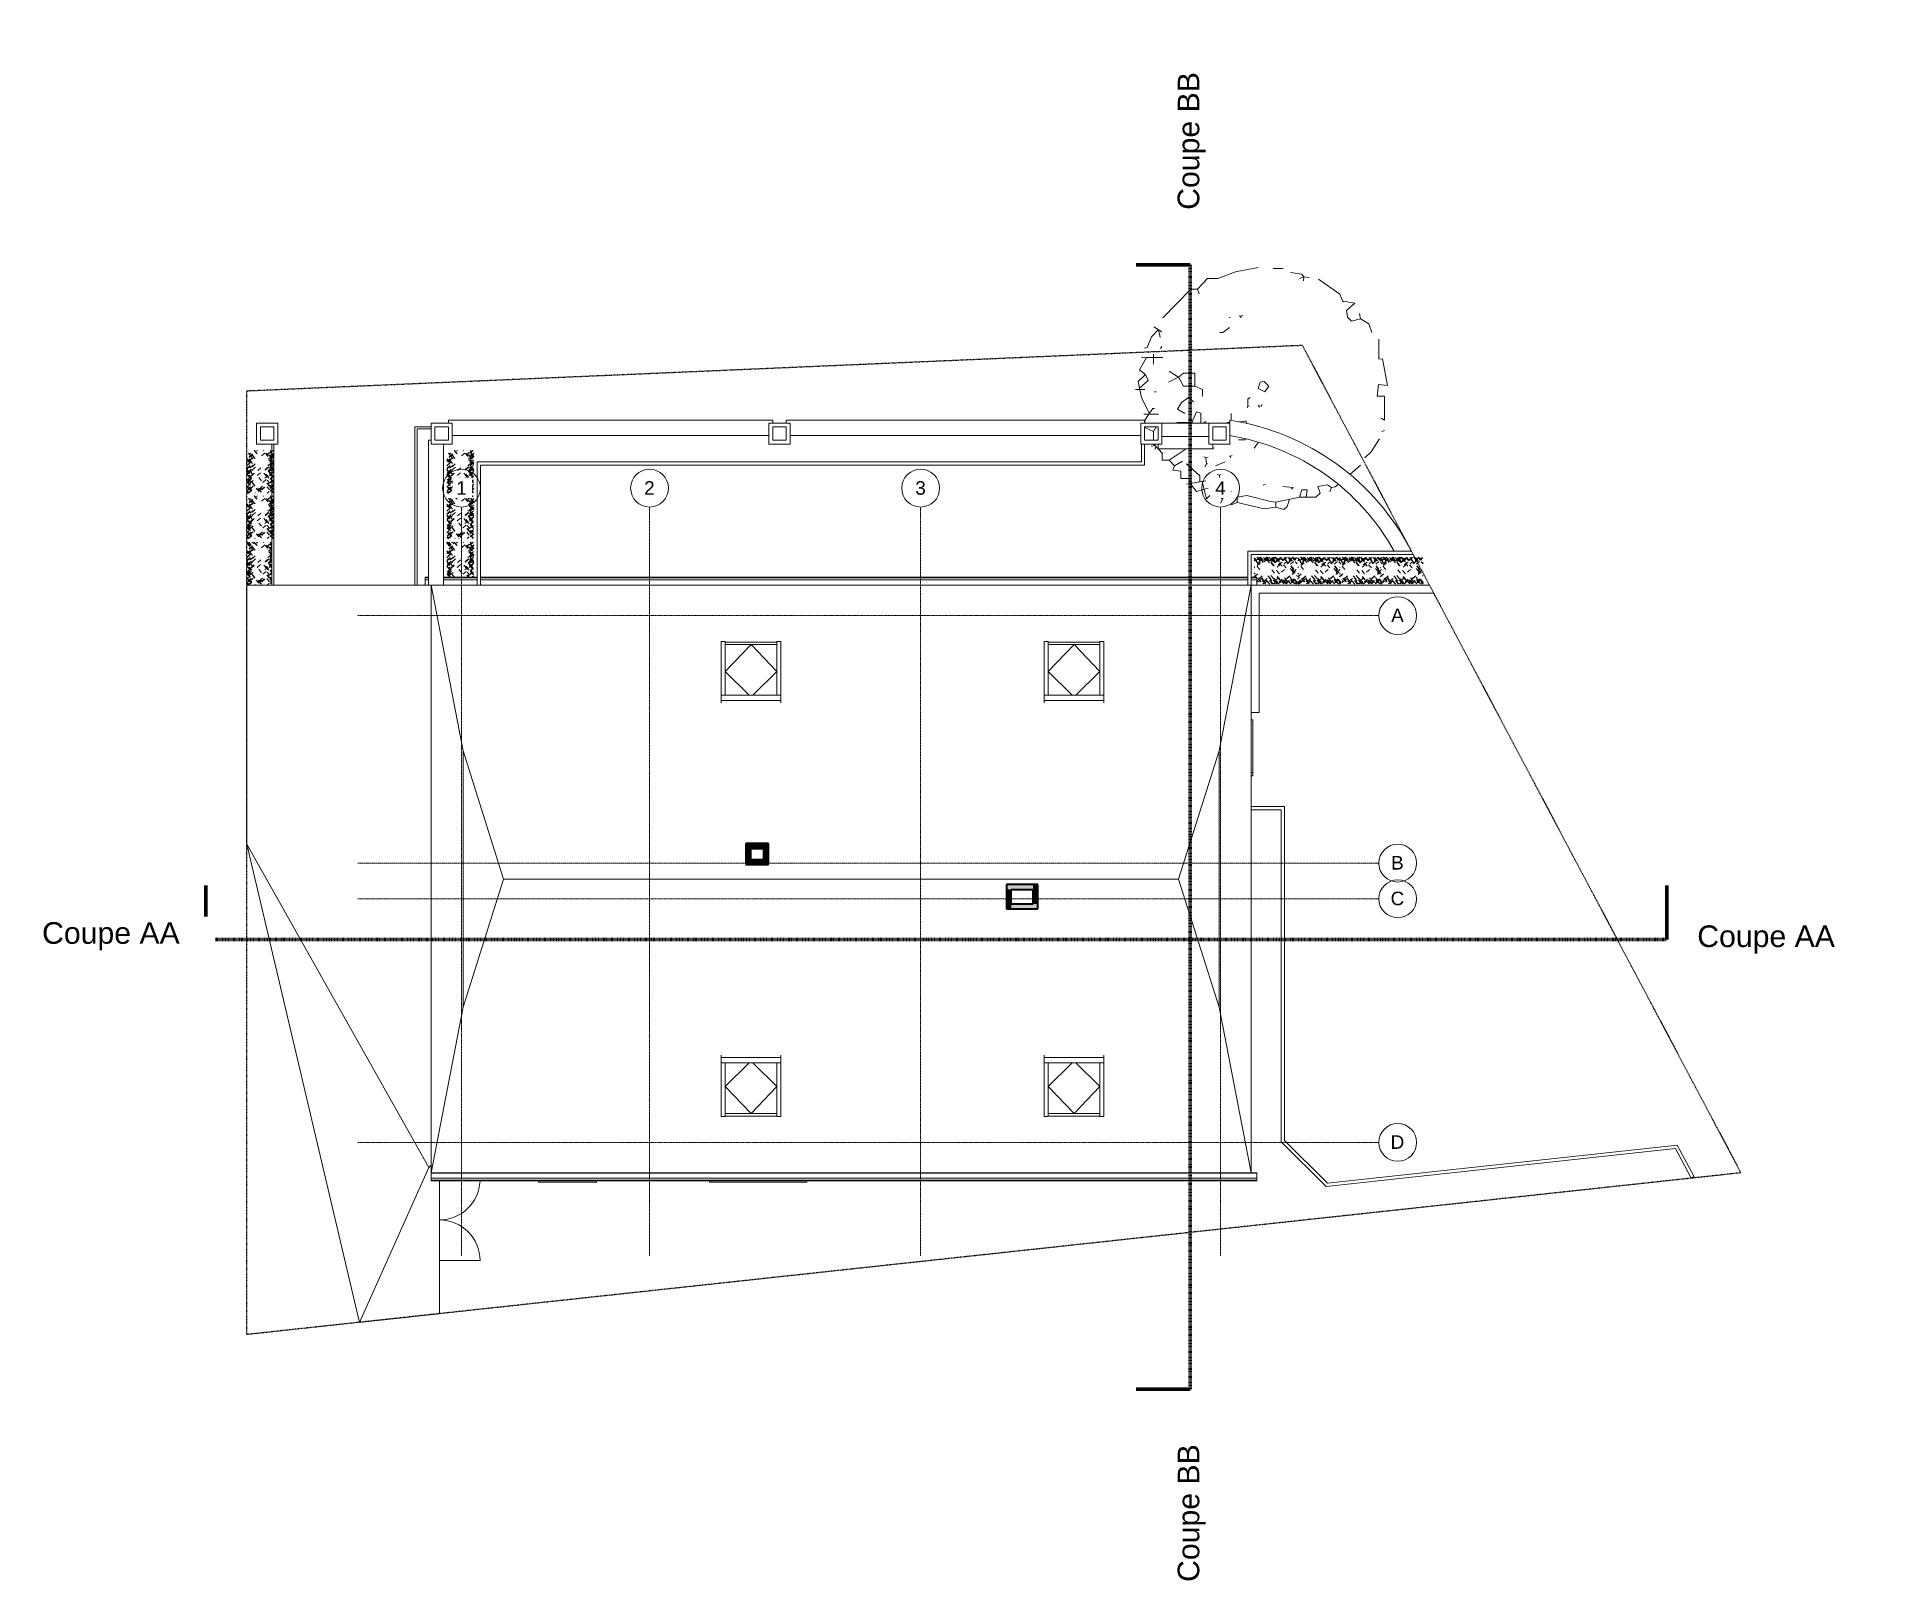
# Model space of a CAD drawing. Header units: millimetres. Extents: x -1649 to 32278, y -1533 to 27153.
import ezdxf

# ---------------------------------------------------------------- set-up
doc = ezdxf.new("R2010")
doc.units = ezdxf.units.MM
for name, pattern in [('Dash dot', [21, 10, -5, 1, -5]), ('Double dash', [55, 20, -5, 10, -5, 10, -5]), ('Grid Line', [22.225, 12.7, -3.175, 3.175, -3.175])]:
    doc.linetypes.add(name, pattern=pattern)
for name, color, linetype, lineweight in [('A-DETL-MBND', 5, 'Continuous', 9), ('A-DETL-THIN', 151, 'Continuous', 9), ('A-GLAZ', 151, 'Continuous', 18), ('A-ROOF', 132, 'Continuous', 9), ('A-ROOF-OTLN', 132, 'Continuous', 9), ('A-WALL', 113, 'Continuous', 18), ('A-WALL-PATT', 111, 'Continuous', 9), ('C-PROP-LINE', 91, 'Double dash', 25), ('G-ANNO-SYMB', 111, 'Continuous', 9), ('S-GRID', 1, 'Continuous', 9), ('S-GRID-IDEN', 1, 'Continuous', 9)]:
    doc.layers.add(name, color=color, linetype=linetype, lineweight=lineweight)
doc.styles.add('Arial', font='arial.ttf', dxfattribs={"height": 400})
doc.styles.add('Arial_1', font='arial.ttf', dxfattribs={"height": 250})

# ---------------------------------------------------------------- blocks, each defined once
blk = doc.blocks.new('TREE 7M - Baum_16_dwg-394052-Corniche')
at = {"layer": 'A-DETL-MBND'}
for p, q in [((150, 2221), (337, 2221)), ((1746, 1392), (1766, 1288)), ((-2056, 1143), (-1911, 1050)), ((-637, 1319), (-668, 1309)), ((-451, 1340), (-451, 1309)), ((-1911, 780), (-1932, 739)), ((-1891, 573), (-2191, 573)), ((-2067, 635), (-2067, 449)), ((-2398, -17), (-2222, -17)), ((-2046, -59), (-2015, -59)), ((-109, -328), (-109, -349)), ((-2243, -473), (-1974, -473)), ((-1093, -608), (-1140, -637)), ((-627, -463), (-627, -591)), ((-2014, -707), (-2067, -794)), ((-120, -993), (-202, -1105)), ((2212, -774), (2160, -794)), ((-2062, -1027), (-1979, -1116)), ((-1977, -1117), (-1891, -1209)), ((-938, -1095), (-969, -1110)), ((-741, -1354), (-917, -1426)), ((-637, -1250), (-637, -1281)), ((-1083, -1395), (-1114, -1447)), ((-844, -1602), (-844, -1696)), ((1766, -1416), (1569, -1587)), ((-1093, -1706), (-1456, -1768)), ((-824, -1892), (-875, -1934)), ((-616, -1903), (-720, -1924)), ((5, -1768), (-36, -1789)), ((202, -2100), (202, -2193))]:
    blk.add_line(p, q, dxfattribs=at)
at = {"layer": 'A-DETL-MBND', "flags": 128}
for points in [[(-129, 2241), (-544, 2158), (-875, 2034), (-1062, 2034), (-1248, 1837), (-1217, 1754)], [(471, 2148), (679, 2117), (720, 2065), (710, 1993)], [(824, 2055), (720, 2065), (637, 2034)], [(-1248, 1837), (-1373, 1837), (-1891, 1309)], [(989, 2024), (1383, 1744), (1445, 1599)], [(1445, 1620), (1445, 1599), (1445, 1620), (1663, 1578), (1507, 1444), (1528, 1319), (1601, 1247), (1766, 1288), (1922, 1195), (1974, 1040)], [(-2233, 749), (-2181, 760), (-2098, 957), (-1974, 1091), (-1942, 946)], [(-658, 1133), (-782, 1040), (-834, 1040)], [(-409, 1350), (-451, 1340), (-482, 1340)], [(2108, 915), (2108, 542), (2171, 553), (2264, 55), (2098, 76), (2077, -142), (2212, -142), (2212, -587), (2150, -546)], [(-2295, 584), (-2191, 573), (-2326, 345), (-2212, 262)], [(-2322, 7), (-2160, 149), (-2212, 262), (-2347, 128), (-2284, -173), (-2129, -473)], [(-1777, 325), (-1601, 211), (-1787, 117)], [(-1300, 45), (-1300, 283), (-1507, 283), (-1601, 211), (-1507, 45), (-1300, 45), (-1155, -17), (-1155, -142)], [(-1487, -463), (-1621, -380), (-1549, -256), (-1414, -162), (-1321, -245)], [(-326, -359), (-316, -318), (-285, -328)], [(-274, -162), (-316, -193), (-316, -318)], [(-129, -307), (-109, -328), (-67, -318)], [(-57, -297), (-67, -318), (-57, -328)], [(-2150, -473), (-2222, -587), (-2222, -637)], [(-2046, -369), (-2077, -369), (-2140, -453)], [(-1307, -637), (-1352, -628), (-1632, -628)], [(-1362, -637), (-1269, -432), (-1186, -452), (-1186, -637)], [(-698, -637), (-699, -628), (-649, -621)], [(-475, -618), (-430, -618), (-435, -625)], [(-340, -647), (-357, -597), (-430, -618)], [(-2222, -707), (-2222, -722), (-2067, -794), (-2067, -957)], [(-361, -929), (-368, -950), (-492, -950)], [(2119, -929), (1963, -1167), (1849, -1281)], [(-2036, -1126), (-2025, -1053), (-2108, -1064)], [(-1777, -1323), (-1901, -1323), (-1901, -1198)], [(-1476, -1126), (-1777, -1323), (-1673, -1426), (-1528, -1343)], [(-1134, -1260), (-1093, -1281), (-1052, -1271)], [(-1093, -1281), (-1083, -1395), (-1062, -1395)], [(-658, -1250), (-637, -1250), (-606, -1240)], [(-1673, -1426), (-1704, -1509), (-1559, -1530), (-1559, -1665), (-1393, -1665), (-1383, -1758), (-1269, -1903), (-1052, -1841)], [(-1373, -1416), (-1456, -1395), (-1207, -1613), (-1207, -1725)], [(-720, -1706), (-782, -1727), (-844, -1696), (-927, -1747), (-958, -1727)], [(-824, -1592), (-844, -1602), (-886, -1592)], [(-1165, -1718), (-1083, -2037), (-1020, -1975)], [(-788, -2054), (-875, -1934), (-927, -1944)], [(-834, -1882), (-824, -1892), (-720, -1924), (-824, -2120)], [(-513, -2110), (-513, -2006), (-337, -1975), (98, -2089), (202, -2100), (637, -2006)], [(326, -1810), (523, -1830), (492, -1861)], [(762, -2006), (782, -1872), (679, -1872), (637, -2006), (938, -2006), (1021, -1934), (979, -1810), (1155, -1778), (1228, -1830), (1197, -1913)], [(1355, -1772), (1300, -1820), (1228, -1830)], [(451, -2046), (409, -2183), (347, -2234), (202, -2193), (-15, -2224), (-513, -2110), (-627, -2151)]]:
    blk.add_lwpolyline(points, dxfattribs=at)
blk.add_lwpolyline([(67, 45), (-5, -59), (-129, 3), (-88, 117), (-15, 128)], close=True, dxfattribs=at)
blk = doc.blocks.new('TREE 7M - TREE 7M-394112-Corniche')
blk.add_blockref('TREE 7M - Baum_16_dwg-394052-Corniche', (-60, -100))
blk = doc.blocks.new('HEDGE - B_Hecke_Plan_C_dwg-399853-Corniche')
at = {"layer": 'A-DETL-MBND'}
for p, q in [((1, 488), (42, 440)), ((1, 474), (51, 416)), ((38, 463), (1, 432)), ((38, 417), (89, 358)), ((98, 487), (41, 440)), ((50, 499), (99, 442)), ((110, 398), (53, 351)), ((116, 395), (59, 348)), ((60, 499), (112, 440)), ((120, 494), (63, 447)), ((135, 448), (78, 401)), ((155, 473), (98, 426)), ((102, 499), (153, 440)), ((113, 499), (162, 442)), ((114, 459), (166, 399)), ((226, 483), (169, 435)), ((174, 492), (226, 433)), ((234, 456), (177, 409)), ((255, 498), (198, 451)), ((262, 495), (205, 448)), ((213, 499), (263, 441)), ((223, 499), (273, 441)), ((234, 451), (285, 391)), ((235, 490), (287, 430)), ((278, 492), (330, 433)), ((345, 474), (288, 427)), ((357, 495), (300, 448)), ((306, 401), (357, 341)), ((312, 474), (363, 415)), ((373, 498), (316, 451)), ((374, 466), (317, 419)), ((317, 401), (369, 341)), ((328, 492), (380, 433)), ((387, 498), (330, 451)), ((335, 453), (387, 394)), ((345, 453), (396, 394)), ((449, 460), (392, 413)), ((396, 497), (448, 437)), ((396, 480), (448, 420)), ((457, 460), (400, 413)), ((462, 460), (405, 413)), ((471, 484), (414, 437)), ((419, 478), (470, 419)), ((481, 363), (424, 316)), ((484, 469), (427, 422)), ((499, 402), (442, 355)), ((516, 408), (459, 360)), ((463, 394), (514, 334)), ((475, 494), (527, 434)), ((491, 491), (542, 431)), ((584, 490), (527, 442)), ((542, 358), (593, 298)), ((548, 495), (599, 435)), ((606, 495), (549, 448)), ((609, 424), (552, 377)), ((575, 451), (627, 391)), ((666, 420), (609, 373)), ((667, 430), (610, 383)), ((624, 495), (675, 435)), ((703, 480), (646, 433)), ((649, 484), (700, 424)), ((655, 492), (706, 433)), ((730, 417), (673, 370)), ((703, 499), (755, 440)), ((712, 499), (763, 440)), ((784, 494), (727, 447)), ((789, 488), (732, 441)), ((760, 413), (793, 375)), ((793, 390), (788, 385)), ((793, 400), (792, 399)), ((2, 322), (1, 321)), ((12, 310), (1, 302)), ((1, 200), (17, 181)), ((55, 179), (1, 134)), ((62, 190), (5, 142)), ((51, 333), (102, 273)), ((53, 80), (51, 78)), ((67, 68), (51, 54)), ((82, 55), (51, 29)), ((66, 49), (51, 37)), ((66, 105), (117, 45)), ((78, 105), (130, 45)), ((142, 140), (85, 93)), ((149, 152), (92, 105)), ((156, 116), (99, 69)), ((141, 108), (192, 48)), ((155, 80), (206, 20)), ((155, 63), (206, 4)), ((214, 51), (157, 4)), ((231, 56), (174, 9)), ((241, 106), (184, 59)), ((216, 77), (267, 18)), ((238, 56), (287, -1)), ((253, 156), (305, 97)), ((274, 120), (325, 61)), ((281, 65), (332, 5)), ((296, 62), (348, 2)), ((309, 159), (360, 99)), ((324, 261), (375, 201)), ((350, 80), (402, 20)), ((414, 51), (357, 4)), ((366, 104), (417, 44)), ((370, 65), (421, 5)), ((428, 54), (371, 6)), ((434, 101), (377, 54)), ((395, 65), (446, 5)), ((414, 252), (466, 192)), ((420, 136), (471, 76)), ((428, 138), (480, 79)), ((496, 51), (439, 4)), ((502, 51), (445, 4)), ((519, 90), (462, 43)), ((494, 70), (545, 11)), ((503, 68), (555, 8)), ((562, 270), (505, 223)), ((530, 74), (581, 15)), ((592, 65), (535, 18)), ((539, 80), (591, 20)), ((599, 77), (542, 30)), ((559, 65), (610, 5)), ((560, 119), (612, 59)), ((573, 95), (624, 36)), ((643, 54), (587, 6)), ((646, 66), (589, 19)), ((652, 148), (595, 101)), ((664, 151), (607, 104)), ((628, 63), (680, 4)), ((666, 291), (717, 231)), ((666, 120), (717, 61)), ((673, 81), (724, 22)), ((730, 59), (673, 12)), ((680, 324), (731, 265)), ((681, 335), (732, 276)), ((741, 95), (684, 48)), ((743, 83), (687, 36)), ((698, 66), (749, 6)), ((702, 267), (753, 208)), ((760, 223), (703, 176)), ((706, 267), (757, 208)), ((763, 252), (706, 205)), ((777, 270), (720, 223)), ((741, 79), (792, 19)), ((742, 93), (793, 33)), ((793, 45), (756, 15)), ((793, 20), (769, -1)), ((793, 35), (777, 22)), ((784, 158), (793, 147)), ((792, 227), (793, 226))]:
    blk.add_line(p, q, dxfattribs=at)
blk = doc.blocks.new('HEDGE - HEDGE-399856-Corniche')
blk.add_blockref('HEDGE - B_Hecke_Plan_C_dwg-399853-Corniche', (0, 0))
blk = doc.blocks.new('WIN_DOUBLE OPEN__SYM - 1130 x 1685-676181-Corniche')
at = {"layer": 'A-DETL-MBND'}
for p, q in [((-510, -357), (-510, -327)), ((-453, -357), (-510, -357))]:
    blk.add_line(p, q, dxfattribs=at)
blk = doc.blocks.new('WIN_SINGLE OPEN_ - 1150 x 1800-676269-Corniche')
at = {"layer": 'A-DETL-MBND'}
for p, q in [((-535, 362), (-535, 382)), ((-535, 382), (535, 382)), ((535, 382), (535, 362))]:
    blk.add_line(p, q, dxfattribs=at)
blk = doc.blocks.new('DOOR_DOUBLE_SYM - 1585 x 2135-571804-Corniche')
at = {"layer": 'A-DETL-MBND'}
blk.add_line((752.5, 95), (752.5, 847.5), dxfattribs=at)
for centre, start, end in [((-752.5, 95), 0, 87.62991), ((752.5, 95), 90, 180)]:
    blk.add_arc(centre, 752.5, start, end, dxfattribs=at)
blk = doc.blocks.new('WIN_SINGLE OPEN_ - 1060 x 1690-685744-Corniche')
at = {"layer": 'A-DETL-MBND'}
for p, q in [((-490, -357), (-490, -327)), ((490, -327), (490, -357)), ((490, -357), (-490, -357))]:
    blk.add_line(p, q, dxfattribs=at)
blk = doc.blocks.new('WIN_DOUBLE OPEN__SYM - 1880 x 1420-685783-Corniche')
at = {"layer": 'A-DETL-MBND'}
for p, q in [((-900, 362), (-900, 382)), ((-900, 382), (900, 382)), ((900, 382), (900, 362))]:
    blk.add_line(p, q, dxfattribs=at)
blk = doc.blocks.new('GGL_Ver_2_5 - GGL size 1140 x 1180 _CK02_-621406-Corniche')
at = {"layer": 'A-GLAZ', "lineweight": 9}
for p, q in [((16995, 15962), (17066, 15962)), ((16995, 15962), (16995, 14969)), ((17066, 14969), (17066, 15962)), ((17066, 15955), (18024, 15955)), ((18024, 15962), (18095, 15962)), ((18024, 15962), (18024, 14969)), ((18095, 14969), (18095, 15962)), ((17066, 15909), (18024, 15909)), ((18024, 15909), (17066, 15909)), ((17066, 15408), (17545, 15909)), ((18024, 15408), (17545, 15909)), ((17513, 14969), (17066, 15408)), ((17577, 14969), (18024, 15408)), ((16995, 14872), (16995, 14969)), ((18095, 14969), (16995, 14969)), ((18095, 14969), (18095, 14872)), ((16995, 14828), (16995, 14872)), ((16995, 14872), (18095, 14872)), ((18095, 14872), (18095, 14828))]:
    blk.add_line(p, q, dxfattribs=at)
blk = doc.blocks.new('GGL_Ver_2_5 - GGL size 1140 x 1180 _CK02_-621732-Corniche')
at = {"layer": 'A-GLAZ', "lineweight": 9}
for p, q in [((16995, 8268), (16995, 8312)), ((16995, 8171), (16995, 8268)), ((18095, 8268), (16995, 8268)), ((16995, 8171), (16995, 7178)), ((16995, 8171), (18095, 8171)), ((17066, 7178), (17066, 8171)), ((17513, 8171), (17066, 7732)), ((17577, 8171), (18024, 7732)), ((18024, 8171), (18024, 7178)), ((18095, 8312), (18095, 8268)), ((18095, 8268), (18095, 8171)), ((18095, 7178), (18095, 8171)), ((17066, 7732), (17545, 7231)), ((18024, 7732), (17545, 7231)), ((17066, 7178), (16995, 7178)), ((18024, 7231), (17066, 7231)), ((17066, 7231), (18024, 7231)), ((18024, 7185), (17066, 7185)), ((18095, 7178), (18024, 7178))]:
    blk.add_line(p, q, dxfattribs=at)
blk = doc.blocks.new('HEDGE - B_Hecke_Plan_C_dwg-V1-Corniche')
at = {"layer": 'A-DETL-MBND'}
for p, q in [((1, 488), (42, 440)), ((1, 474), (51, 416)), ((38, 463), (1, 432)), ((38, 417), (89, 358)), ((98, 487), (41, 440)), ((50, 499), (99, 442)), ((110, 398), (53, 351)), ((116, 395), (59, 348)), ((60, 499), (112, 440)), ((120, 494), (63, 447)), ((135, 448), (78, 401)), ((155, 473), (98, 426)), ((102, 499), (153, 440)), ((113, 499), (162, 442)), ((114, 459), (166, 399)), ((226, 483), (169, 435)), ((174, 492), (226, 433)), ((234, 456), (177, 409)), ((255, 498), (198, 451)), ((262, 495), (205, 448)), ((213, 499), (263, 441)), ((223, 499), (273, 441)), ((234, 451), (285, 391)), ((235, 490), (287, 430)), ((278, 492), (330, 433)), ((345, 474), (288, 427)), ((357, 495), (300, 448)), ((306, 401), (357, 341)), ((312, 474), (363, 415)), ((373, 498), (316, 451)), ((374, 466), (317, 419)), ((317, 401), (369, 341)), ((328, 492), (380, 433)), ((387, 498), (330, 451)), ((335, 453), (387, 394)), ((345, 453), (396, 394)), ((449, 460), (392, 413)), ((396, 497), (448, 437)), ((396, 480), (448, 420)), ((457, 460), (400, 413)), ((462, 460), (405, 413)), ((471, 484), (414, 437)), ((419, 478), (470, 419)), ((481, 363), (424, 316)), ((484, 469), (427, 422)), ((499, 402), (442, 355)), ((516, 408), (459, 360)), ((463, 394), (514, 334)), ((475, 494), (527, 434)), ((491, 491), (542, 431)), ((584, 490), (527, 442)), ((542, 358), (593, 298)), ((548, 495), (599, 435)), ((606, 495), (549, 448)), ((609, 424), (552, 377)), ((575, 451), (627, 391)), ((666, 420), (609, 373)), ((667, 430), (610, 383)), ((624, 495), (675, 435)), ((703, 480), (646, 433)), ((649, 484), (700, 424)), ((655, 492), (706, 433)), ((730, 417), (673, 370)), ((703, 499), (755, 440)), ((712, 499), (763, 440)), ((784, 494), (727, 447)), ((789, 488), (732, 441)), ((760, 413), (793, 375)), ((793, 390), (788, 385)), ((793, 400), (792, 399)), ((2, 322), (1, 321)), ((12, 310), (1, 302)), ((1, 200), (17, 181)), ((55, 179), (1, 134)), ((31, 129), (1, 104)), ((1, 96), (6, 90)), ((53, 80), (1, 37)), ((10, 49), (1, 42)), ((19, 49), (1, 35)), ((1, 23), (20, 1)), ((1, 14), (10, 4)), ((62, 190), (5, 142)), ((66, 49), (9, 2)), ((67, 68), (10, 20)), ((82, 55), (26, 8)), ((51, 333), (102, 273)), ((66, 105), (117, 45)), ((78, 105), (130, 45)), ((142, 140), (85, 93)), ((149, 152), (92, 105)), ((156, 116), (99, 69)), ((141, 108), (192, 48)), ((155, 80), (206, 20)), ((155, 63), (206, 4)), ((214, 51), (157, 4)), ((231, 56), (174, 9)), ((241, 106), (184, 59)), ((216, 77), (267, 18)), ((238, 56), (287, -1)), ((253, 156), (305, 97)), ((274, 120), (325, 61)), ((281, 65), (332, 5)), ((296, 62), (348, 2)), ((309, 159), (360, 99)), ((324, 261), (375, 201)), ((350, 80), (402, 20)), ((414, 51), (357, 4)), ((366, 104), (417, 44)), ((370, 65), (421, 5)), ((428, 54), (371, 6)), ((434, 101), (377, 54)), ((395, 65), (446, 5)), ((414, 252), (466, 192)), ((420, 136), (471, 76)), ((428, 138), (480, 79)), ((496, 51), (439, 4)), ((502, 51), (445, 4)), ((519, 90), (462, 43)), ((494, 70), (545, 11)), ((503, 68), (555, 8)), ((562, 270), (505, 223)), ((530, 74), (581, 15)), ((592, 65), (535, 18)), ((539, 80), (591, 20)), ((599, 77), (542, 30)), ((559, 65), (610, 5)), ((560, 119), (612, 59)), ((573, 95), (624, 36)), ((643, 54), (587, 6)), ((646, 66), (589, 19)), ((652, 148), (595, 101)), ((664, 151), (607, 104)), ((628, 63), (680, 4)), ((666, 291), (717, 231)), ((666, 120), (717, 61)), ((673, 81), (724, 22)), ((730, 59), (673, 12)), ((680, 324), (731, 265)), ((681, 335), (732, 276)), ((741, 95), (684, 48)), ((743, 83), (687, 36)), ((698, 66), (749, 6)), ((702, 267), (753, 208)), ((760, 223), (703, 176)), ((706, 267), (757, 208)), ((763, 252), (706, 205)), ((777, 270), (720, 223)), ((741, 79), (792, 19)), ((742, 93), (793, 33)), ((793, 45), (756, 15)), ((793, 20), (769, -1)), ((793, 35), (777, 22)), ((784, 158), (793, 147)), ((792, 227), (793, 226))]:
    blk.add_line(p, q, dxfattribs=at)
blk = doc.blocks.new('HEDGE - HEDGE-V2-Corniche')
blk.add_blockref('HEDGE - B_Hecke_Plan_C_dwg-V1-Corniche', (0, 0))
blk = doc.blocks.new('HEDGE - B_Hecke_Plan_C_dwg-V3-Corniche')
at = {"layer": 'A-DETL-MBND'}
for p, q in [((35, 461), (1, 432)), ((12, 461), (51, 416)), ((24, 461), (42, 440)), ((38, 417), (89, 358)), ((67, 461), (41, 440)), ((110, 398), (53, 351)), ((116, 395), (59, 348)), ((80, 461), (63, 447)), ((135, 448), (78, 401)), ((83, 461), (99, 442)), ((93, 461), (112, 440)), ((140, 461), (98, 426)), ((114, 459), (166, 399)), ((135, 461), (153, 440)), ((146, 461), (162, 442)), ((199, 461), (169, 435)), ((234, 456), (177, 409)), ((210, 461), (198, 451)), ((201, 461), (226, 433)), ((220, 461), (205, 448)), ((234, 451), (285, 391)), ((246, 461), (263, 441)), ((255, 461), (273, 441)), ((260, 461), (287, 430)), ((329, 461), (288, 427)), ((316, 461), (300, 448)), ((305, 461), (330, 433)), ((306, 401), (357, 341)), ((328, 461), (316, 451)), ((368, 461), (317, 419)), ((317, 401), (369, 341)), ((323, 461), (363, 415)), ((342, 461), (330, 451)), ((335, 453), (387, 394)), ((345, 453), (396, 394)), ((355, 461), (380, 433)), ((449, 460), (392, 413)), ((457, 460), (400, 413)), ((462, 460), (405, 413)), ((413, 461), (448, 420)), ((444, 461), (414, 437)), ((481, 363), (424, 316)), ((427, 461), (448, 437)), ((474, 461), (427, 422)), ((434, 461), (470, 419)), ((499, 402), (442, 355)), ((516, 408), (459, 360)), ((463, 394), (514, 334)), ((504, 461), (527, 434)), ((517, 461), (542, 431)), ((549, 461), (527, 442)), ((542, 358), (593, 298)), ((565, 461), (549, 448)), ((609, 424), (552, 377)), ((575, 451), (627, 391)), ((577, 461), (599, 435)), ((666, 420), (609, 373)), ((667, 430), (610, 383)), ((680, 461), (646, 433)), ((653, 461), (675, 435)), ((669, 461), (700, 424)), ((730, 417), (673, 370)), ((682, 461), (706, 433)), ((744, 461), (727, 447)), ((756, 461), (732, 441)), ((736, 461), (755, 440)), ((744, 461), (763, 440)), ((760, 413), (793, 375)), ((793, 390), (788, 385)), ((793, 400), (792, 399)), ((2, 322), (1, 321)), ((12, 310), (1, 302)), ((1, 200), (17, 181)), ((55, 179), (1, 134)), ((31, 129), (1, 104)), ((1, 96), (6, 90)), ((53, 80), (1, 37)), ((10, 49), (1, 42)), ((19, 49), (1, 35)), ((1, 23), (20, 1)), ((1, 14), (10, 4)), ((62, 190), (5, 142)), ((66, 49), (9, 2)), ((67, 68), (10, 20)), ((82, 55), (26, 8)), ((51, 333), (102, 273)), ((66, 105), (117, 45)), ((78, 105), (130, 45)), ((142, 140), (85, 93)), ((149, 152), (92, 105)), ((156, 116), (99, 69)), ((141, 108), (192, 48)), ((155, 80), (206, 20)), ((155, 63), (206, 4)), ((214, 51), (157, 4)), ((231, 56), (174, 9)), ((241, 106), (184, 59)), ((216, 77), (267, 18)), ((238, 56), (287, -1)), ((253, 156), (305, 97)), ((274, 120), (325, 61)), ((281, 65), (332, 5)), ((296, 62), (348, 2)), ((309, 159), (360, 99)), ((324, 261), (375, 201)), ((350, 80), (402, 20)), ((414, 51), (357, 4)), ((366, 104), (417, 44)), ((370, 65), (421, 5)), ((428, 54), (371, 6)), ((434, 101), (377, 54)), ((395, 65), (446, 5)), ((414, 252), (466, 192)), ((420, 136), (471, 76)), ((428, 138), (480, 79)), ((496, 51), (439, 4)), ((502, 51), (445, 4)), ((519, 90), (462, 43)), ((494, 70), (545, 11)), ((503, 68), (555, 8)), ((562, 270), (505, 223)), ((530, 74), (581, 15)), ((592, 65), (535, 18)), ((539, 80), (591, 20)), ((599, 77), (542, 30)), ((559, 65), (610, 5)), ((560, 119), (612, 59)), ((573, 95), (624, 36)), ((643, 54), (587, 6)), ((646, 66), (589, 19)), ((652, 148), (595, 101)), ((664, 151), (607, 104)), ((628, 63), (680, 4)), ((666, 291), (717, 231)), ((666, 120), (717, 61)), ((673, 81), (724, 22)), ((730, 59), (673, 12)), ((680, 324), (731, 265)), ((681, 335), (732, 276)), ((741, 95), (684, 48)), ((743, 83), (687, 36)), ((698, 66), (749, 6)), ((702, 267), (753, 208)), ((760, 223), (703, 176)), ((706, 267), (757, 208)), ((763, 252), (706, 205)), ((777, 270), (720, 223)), ((741, 79), (792, 19)), ((742, 93), (793, 33)), ((793, 45), (756, 15)), ((793, 20), (769, -1)), ((793, 35), (777, 22)), ((784, 158), (793, 147)), ((792, 227), (793, 226))]:
    blk.add_line(p, q, dxfattribs=at)
blk = doc.blocks.new('HEDGE - HEDGE-V4-Corniche')
blk.add_blockref('HEDGE - B_Hecke_Plan_C_dwg-V3-Corniche', (0, 0))
blk = doc.blocks.new('HEDGE - B_Hecke_Plan_C_dwg-V5-Corniche')
at = {"layer": 'A-DETL-MBND'}
for p, q in [((1, 488), (42, 440)), ((1, 474), (51, 416)), ((38, 463), (1, 432)), ((38, 417), (89, 358)), ((98, 487), (41, 440)), ((50, 499), (99, 442)), ((110, 398), (53, 351)), ((116, 395), (59, 348)), ((60, 499), (112, 440)), ((120, 494), (63, 447)), ((135, 448), (78, 401)), ((155, 473), (98, 426)), ((102, 499), (153, 440)), ((113, 499), (162, 442)), ((114, 459), (166, 399)), ((226, 483), (169, 435)), ((174, 492), (226, 433)), ((234, 456), (177, 409)), ((255, 498), (198, 451)), ((262, 495), (205, 448)), ((213, 499), (263, 441)), ((223, 499), (273, 441)), ((234, 451), (285, 391)), ((235, 490), (287, 430)), ((278, 492), (330, 433)), ((345, 474), (288, 427)), ((357, 495), (300, 448)), ((306, 401), (357, 341)), ((312, 474), (363, 415)), ((373, 498), (316, 451)), ((374, 466), (317, 419)), ((317, 401), (369, 341)), ((328, 492), (380, 433)), ((387, 498), (330, 451)), ((335, 453), (387, 394)), ((345, 453), (396, 394)), ((449, 460), (392, 413)), ((396, 497), (448, 437)), ((396, 480), (448, 420)), ((457, 460), (400, 413)), ((462, 460), (405, 413)), ((471, 484), (414, 437)), ((419, 478), (470, 419)), ((481, 363), (424, 316)), ((484, 469), (427, 422)), ((499, 402), (442, 355)), ((516, 408), (459, 360)), ((463, 394), (514, 334)), ((475, 494), (527, 434)), ((491, 491), (542, 431)), ((584, 490), (527, 442)), ((542, 358), (593, 298)), ((548, 495), (599, 435)), ((606, 495), (549, 448)), ((609, 424), (552, 377)), ((575, 451), (627, 391)), ((645, 403), (609, 373)), ((645, 412), (610, 383)), ((624, 495), (645, 471)), ((2, 322), (1, 321)), ((12, 310), (1, 302)), ((1, 200), (17, 181)), ((55, 179), (1, 134)), ((31, 129), (1, 104)), ((1, 96), (6, 90)), ((53, 80), (1, 37)), ((10, 49), (1, 42)), ((19, 49), (1, 35)), ((1, 23), (20, 1)), ((1, 14), (10, 4)), ((62, 190), (5, 142)), ((66, 49), (9, 2)), ((67, 68), (10, 20)), ((82, 55), (26, 8)), ((51, 333), (102, 273)), ((66, 105), (117, 45)), ((78, 105), (130, 45)), ((142, 140), (85, 93)), ((149, 152), (92, 105)), ((156, 116), (99, 69)), ((141, 108), (192, 48)), ((155, 80), (206, 20)), ((155, 63), (206, 4)), ((214, 51), (157, 4)), ((231, 56), (174, 9)), ((241, 106), (184, 59)), ((216, 77), (267, 18)), ((238, 56), (287, -1)), ((253, 156), (305, 97)), ((274, 120), (325, 61)), ((281, 65), (332, 5)), ((296, 62), (348, 2)), ((309, 159), (360, 99)), ((324, 261), (375, 201)), ((350, 80), (402, 20)), ((414, 51), (357, 4)), ((366, 104), (417, 44)), ((370, 65), (421, 5)), ((428, 54), (371, 6)), ((434, 101), (377, 54)), ((395, 65), (446, 5)), ((414, 252), (466, 192)), ((420, 136), (471, 76)), ((428, 138), (480, 79)), ((496, 51), (439, 4)), ((502, 51), (445, 4)), ((519, 90), (462, 43)), ((494, 70), (545, 11)), ((503, 68), (555, 8)), ((562, 270), (505, 223)), ((530, 74), (581, 15)), ((592, 65), (535, 18)), ((539, 80), (591, 20)), ((599, 77), (542, 30)), ((559, 65), (610, 5)), ((560, 119), (612, 59)), ((573, 95), (624, 36)), ((643, 54), (587, 6)), ((645, 65), (589, 19)), ((645, 142), (595, 101)), ((645, 135), (607, 104)), ((628, 63), (645, 44))]:
    blk.add_line(p, q, dxfattribs=at)
blk = doc.blocks.new('HEDGE - HEDGE-V6-Corniche')
blk.add_blockref('HEDGE - B_Hecke_Plan_C_dwg-V5-Corniche', (0, 0))
blk = doc.blocks.new('Family - ___-602283-Corniche')
at = {"layer": 'C-PROP-LINE', "color": 1, "linetype": 'Dash dot'}
for p, q in [((2239, 20602), (21766, 21446)), ((21766, 21446), (23786, 17636)), ((2239, 3144), (2239, 20602)), ((23818, 17576), (24120, 17006)), ((24200, 16856), (29883, 6135)), ((29883, 6135), (2239, 3144))]:
    blk.add_line(p, q, dxfattribs=at)
blk = doc.blocks.new('Coupe - SEC_HOR__TAIL-247662-Corniche')
at = {"layer": 'G-ANNO-SYMB', "lineweight": 70}
blk.add_line((0, 0), (0, 10), dxfattribs=at)
blk = doc.blocks.new('Coupe - SEC_HOR__HEAD-247405-Corniche')
at = {"layer": 'G-ANNO-SYMB', "lineweight": 70}
blk.add_line((0, 0), (0, 10), dxfattribs=at)
blk = doc.blocks.new('Coupe - SEC_VER__TAIL-248176-Corniche')
at = {"layer": 'G-ANNO-SYMB', "lineweight": 70}
blk.add_line((0, 0), (0, 10), dxfattribs=at)
blk = doc.blocks.new('Coupe - SEC_VER__HEAD-247919-Corniche')
at = {"layer": 'G-ANNO-SYMB', "lineweight": 70}
blk.add_line((0, 0), (0, 10), dxfattribs=at)
blk = doc.blocks.new('Quadrillage - M_Grid Head - Circle_3_5-489728-Corniche')
at = {"layer": 'S-GRID-IDEN'}
blk.add_circle((0, 0), 3.5, dxfattribs=at)

msp = doc.modelspace()

# ---------------------------------------------------------------- hatches: boundary and pattern name
at = {"layer": 'A-WALL-PATT'}
for points in [[(11802, 12138), (11802, 12228), (11472, 12228), (11472, 12138), (11562, 12138)], [(11892, 11928), (11892, 12228), (11802, 12228), (11802, 11928)], [(11562, 11838), (11562, 12138), (11472, 12138), (11472, 11838)], [(11562, 11838), (11892, 11838), (11892, 11928), (11562, 11928)], [(16783, 11378), (16783, 11468), (16293, 11468), (16293, 11378), (16383, 11378)], [(16383, 11018), (16383, 11378), (16293, 11378), (16293, 11018)], [(16873, 11108), (16873, 11468), (16783, 11468), (16783, 11108)], [(16383, 11018), (16873, 11018), (16873, 11108), (16383, 11108)]]:
    msp.add_hatch(color=256, dxfattribs=at).paths.add_polyline_path(points)

# ---------------------------------------------------------------- linework, layer by layer
at = {"layer": 'A-DETL-MBND'}
for p, q in [((2700, 17006), (2239, 17006)), ((2239, 17006), (2239, 12213)), ((5350, 17006), (2739, 17006)), ((5540, 17006), (5390, 17006)), ((5649, 17006), (5649, 17006)), ((5880, 17006), (6500, 17006)), ((6560, 17006), (20760, 17006)), ((20820, 14648), (20820, 12913)), ((20820, 12853), (20820, 6135)), ((2239, 12213), (4323, 3369)), ((5606, 6234), (2239, 12213)), ((4323, 3369), (5606, 6234)), ((5606, 6234), (5649, 6274)), ((5802, 3529), (5802, 5985)), ((4323, 3369), (5802, 3529))]:
    msp.add_line(p, q, dxfattribs=at)
at = {"layer": 'A-DETL-THIN'}
for p, q in [((11970, 20056), (5970, 20056)), ((5970, 20056), (5970, 20006)), ((11970, 20006), (11970, 20056)), ((18850, 20056), (12220, 20056)), ((12220, 20056), (12220, 20006)), ((18850, 20006), (18850, 20056)), ((20430, 20056), (20430, 19772)), ((2810, 20006), (2420, 20006)), ((2420, 20006), (2420, 19616)), ((2490, 19936), (2740, 19936)), ((2490, 19686), (2490, 19936)), ((2740, 19686), (2490, 19686)), ((2740, 19936), (2740, 19686)), ((2810, 19616), (2810, 20006)), ((5650, 19936), (5350, 19936)), ((5350, 19936), (5350, 17006)), ((5390, 19896), (5650, 19896)), ((5390, 17006), (5390, 19896)), ((5650, 19686), (5600, 19686)), ((5600, 19686), (5600, 17006)), ((5970, 20006), (5650, 20006)), ((5650, 20006), (5650, 19936)), ((5650, 19896), (5650, 19936)), ((5650, 19896), (5650, 19686)), ((5650, 19616), (5650, 19686)), ((5720, 19936), (5970, 19936)), ((5720, 19686), (5720, 19936)), ((5970, 19686), (5720, 19686)), ((5970, 20006), (6040, 20006)), ((5970, 19936), (5970, 19686)), ((6040, 20006), (6040, 19776)), ((6040, 19616), (6040, 19776)), ((6040, 19776), (11900, 19776)), ((11900, 19776), (11900, 20006)), ((11900, 20006), (11970, 20006)), ((11900, 19776), (11900, 19616)), ((12220, 20006), (11970, 20006)), ((11970, 19936), (12220, 19936)), ((11970, 19686), (11970, 19936)), ((12220, 19686), (11970, 19686)), ((12220, 20006), (12290, 20006)), ((12220, 19936), (12220, 19686)), ((12290, 20006), (12290, 19776)), ((12290, 19616), (12290, 19776)), ((12290, 19776), (18780, 19776)), ((18780, 19776), (18780, 20006)), ((18780, 20006), (18850, 20006)), ((18780, 19776), (18780, 19616)), ((19170, 20006), (18850, 20006)), ((18850, 19936), (19100, 19936)), ((18850, 19686), (18850, 19936)), ((19100, 19686), (18850, 19686)), ((19100, 19936), (19100, 19686)), ((20040, 20006), (19170, 20006)), ((19170, 20006), (19170, 19756)), ((19170, 19756), (19170, 19616)), ((19170, 19756), (20040, 19756)), ((20430, 20006), (20040, 20006)), ((20040, 19756), (20040, 20006)), ((20040, 19616), (20040, 19756)), ((20110, 19936), (20360, 19936)), ((20110, 19686), (20110, 19936)), ((20360, 19686), (20110, 19686)), ((20360, 19936), (20360, 19686)), ((20430, 19616), (20430, 19772)), ((2420, 19616), (2700, 19616)), ((2739, 19616), (2700, 19616)), ((2700, 19616), (2700, 17006)), ((2739, 19616), (2810, 19616)), ((2739, 17006), (2739, 19616)), ((5880, 19616), (5650, 19616)), ((5880, 19616), (6040, 19616)), ((5880, 17006), (5880, 19616)), ((11900, 19616), (12290, 19616)), ((18780, 19616), (18790, 19616)), ((18850, 19616), (18790, 19616)), ((18790, 19616), (18790, 19286)), ((18850, 19616), (19100, 19616)), ((18850, 19226), (18850, 19616)), ((19170, 19616), (19100, 19616)), ((19100, 19616), (19100, 19526)), ((19100, 19526), (20110, 19526)), ((20110, 19616), (20040, 19616)), ((20110, 19616), (20430, 19616)), ((20110, 19526), (20110, 19616)), ((18790, 19286), (6500, 19286)), ((6500, 19286), (6500, 17006)), ((6560, 17006), (6560, 19226)), ((6560, 19226), (18850, 19226)), ((23786, 17636), (20760, 17636)), ((20760, 17636), (20760, 17006)), ((20820, 17006), (20820, 17576)), ((20820, 17576), (23818, 17576)), ((23818, 17576), (23786, 17636)), ((2700, 17006), (2739, 17006)), ((5350, 17006), (5390, 17006)), ((5600, 17006), (5880, 17006)), ((6500, 17006), (6560, 17006)), ((20760, 17006), (20820, 17006)), ((24120, 17006), (20820, 17006)), ((20820, 17006), (20820, 14648)), ((24200, 16856), (24120, 17006)), ((20970, 14648), (20970, 16856)), ((20970, 16856), (24200, 16856)), ((20820, 14648), (20970, 14648)), ((21440, 12913), (20820, 12913)), ((20820, 12913), (20820, 12853)), ((21440, 6736), (21440, 12913)), ((20820, 12853), (21380, 12853)), ((21380, 12853), (21380, 6711)), ((21380, 6711), (22211, 5880)), ((22233, 5943), (21440, 6736)), ((22211, 5880), (28672, 6583)), ((28706, 6647), (22233, 5943)), ((28672, 6583), (28955, 6051)), ((29019, 6058), (28706, 6647)), ((28955, 6051), (29019, 6058))]:
    msp.add_line(p, q, dxfattribs=at)
for radius, start, end in [(4541, 27.1002, 81.3096), (4261, 29.0443, 80.7336)]:
    msp.add_arc((19744, 15567), radius, start, end, dxfattribs=at)
at = {"layer": 'A-ROOF'}
for p, q in [((5649, 17006), (5649, 17006)), ((6241, 13943), (5649, 17006)), ((5649, 17006), (5649, 6135)), ((20229, 13943), (20820, 17006)), ((6241, 13943), (6991, 11570)), ((6241, 9197), (6241, 13943)), ((19479, 11570), (20229, 13943)), ((20229, 13943), (20229, 9197)), ((6991, 11570), (6241, 9197)), ((6991, 11570), (19479, 11570)), ((20229, 9197), (19479, 11570)), ((6241, 9197), (5649, 6135)), ((20820, 6135), (20229, 9197))]:
    msp.add_line(p, q, dxfattribs=at)
at = {"layer": 'A-ROOF-OTLN'}
for p, q in [((5540, 17006), (5540, 17156)), ((5540, 17156), (5600, 17156)), ((5540, 17143), (5600, 17143)), ((5540, 17140), (5600, 17140)), ((5540, 17102), (5600, 17102)), ((5540, 17009), (5600, 17009)), ((5540, 17006), (5600, 17006)), ((5880, 17156), (6500, 17156)), ((5880, 17143), (6500, 17143)), ((5880, 17140), (6500, 17140)), ((5880, 17102), (6500, 17102)), ((5880, 17009), (6500, 17009)), ((6560, 17156), (20760, 17156)), ((6560, 17143), (20760, 17143)), ((6560, 17140), (20760, 17140)), ((6560, 17102), (20760, 17102)), ((6560, 17009), (20760, 17009)), ((20820, 17156), (20929, 17156)), ((20820, 17143), (20929, 17143)), ((20820, 17140), (20929, 17140)), ((20820, 17102), (20929, 17102)), ((20820, 17009), (20929, 17009)), ((20929, 17156), (20929, 17006)), ((5649, 5985), (5649, 6135)), ((20929, 6135), (5649, 6135)), ((20929, 6131), (5649, 6131)), ((20929, 6135), (20929, 5985)), ((20929, 6038), (5649, 6038)), ((20929, 6000), (5649, 6000)), ((20929, 5997), (5649, 5997)), ((20929, 5985), (5649, 5985))]:
    msp.add_line(p, q, dxfattribs=at)
at = {"layer": 'A-WALL', "lineweight": 35}
for p, q in [((11892, 12228), (11472, 12228)), ((11472, 12228), (11472, 11838)), ((11892, 11838), (11892, 12228)), ((11562, 12138), (11802, 12138)), ((11562, 11928), (11562, 12138)), ((11802, 11928), (11562, 11928)), ((11802, 12138), (11802, 11928)), ((11472, 11838), (11892, 11838)), ((16873, 11468), (16293, 11468)), ((16293, 11468), (16293, 11018)), ((16383, 11378), (16783, 11378)), ((16383, 11108), (16383, 11378)), ((16783, 11378), (16783, 11108)), ((16873, 11018), (16873, 11468)), ((16293, 11018), (16873, 11018)), ((16783, 11108), (16383, 11108))]:
    msp.add_line(p, q, dxfattribs=at)
at = {"layer": 'G-ANNO-SYMB', "linetype": 'Dash dot', "lineweight": 70}
for p, q in [((19694, 22933), (19694, 2130)), ((1483, 10450), (28516, 10450))]:
    msp.add_line(p, q, dxfattribs=at)

# ---------------------------------------------------------------- block references
at = {"layer": 'A-DETL-MBND'}
for name, p in [('TREE 7M - TREE 7M-394112-Corniche', (21139, 20743)), ('HEDGE - HEDGE-399856-Corniche', (20879, 17026)), ('HEDGE - HEDGE-V2-Corniche', (21687, 17026)), ('HEDGE - HEDGE-399856-Corniche', (22454, 17026)), ('HEDGE - HEDGE-399856-Corniche', (23209, 17026))]:
    msp.add_blockref(name, p, dxfattribs=at)
for name, p, rotation in [('HEDGE - HEDGE-399856-Corniche', (2239, 19501), 270.0000000000001), ('HEDGE - HEDGE-399856-Corniche', (5939, 19501), 270.0000000000001), ('HEDGE - HEDGE-399856-Corniche', (2239, 18661), 270.0000000000001), ('HEDGE - HEDGE-399856-Corniche', (5939, 18661), 270.0000000000001), ('HEDGE - HEDGE-V4-Corniche', (2239, 17801), 270.0000000000001), ('HEDGE - HEDGE-V6-Corniche', (5939, 17801), 270.0000000000001), ('WIN_SINGLE OPEN_ - 1060 x 1690-685744-Corniche', (20494, 14028), 89.99999999999979), ('WIN_DOUBLE OPEN__SYM - 1130 x 1685-676181-Corniche', (20494, 13990), 89.99999999999991), ('DOOR_DOUBLE_SYM - 1585 x 2135-571804-Corniche', (5707, 5263), 269.9999999999999), ('WIN_SINGLE OPEN_ - 1150 x 1800-676269-Corniche', (8174, 6346), 180), ('WIN_DOUBLE OPEN__SYM - 1880 x 1420-685783-Corniche', (11700, 6346), 180)]:
    msp.add_blockref(name, p, dxfattribs=dict(at, rotation=rotation))
at = {"layer": 'A-GLAZ', "lineweight": 9}
for name, p in [('GGL_Ver_2_5 - GGL size 1140 x 1180 _CK02_-621406-Corniche', (-5977, 0)), ('GGL_Ver_2_5 - GGL size 1140 x 1180 _CK02_-621406-Corniche', (0, 0)), ('GGL_Ver_2_5 - GGL size 1140 x 1180 _CK02_-621732-Corniche', (-5977, 0)), ('GGL_Ver_2_5 - GGL size 1140 x 1180 _CK02_-621732-Corniche', (0, 0))]:
    msp.add_blockref(name, p, dxfattribs=at)
at = {"layer": 'C-PROP-LINE', "color": 1, "linetype": 'Dash dot'}
msp.add_blockref('Family - ___-602283-Corniche', (0, 0), dxfattribs=at)
at = {"layer": 'G-ANNO-SYMB', "lineweight": 70, "extrusion": (0, 0, -1), "xscale": 99.99999999999993, "yscale": 99.99999999999993, "zscale": 99.99999999999993, "rotation": 270.0000000000003}
msp.add_blockref('Coupe - SEC_VER__HEAD-247919-Corniche', (-19694, 22933), dxfattribs=at)
at = {"layer": 'G-ANNO-SYMB', "lineweight": 70, "xscale": 99.99999999999993, "yscale": 99.99999999999993, "zscale": 99.99999999999993}
msp.add_blockref('Coupe - SEC_HOR__HEAD-247405-Corniche', (1483, 10450), dxfattribs=at)
at = {"layer": 'G-ANNO-SYMB', "lineweight": 70, "extrusion": (0, 0, -1), "xscale": 99.99999999999993, "yscale": 99.99999999999993, "zscale": 99.99999999999993}
msp.add_blockref('Coupe - SEC_HOR__TAIL-247662-Corniche', (-28516, 10450), dxfattribs=at)
at = {"layer": 'G-ANNO-SYMB', "lineweight": 70, "xscale": 99.99999999999993, "yscale": 99.99999999999993, "zscale": 99.99999999999993, "rotation": 89.99999999999947}
msp.add_blockref('Coupe - SEC_VER__TAIL-248176-Corniche', (19694, 2130), dxfattribs=at)
at = {"layer": 'S-GRID-IDEN', "xscale": 99.99999999999993, "yscale": 99.99999999999993, "zscale": 99.99999999999993}
for p in [(6212, 18802), (9691, 18802), (14707, 18802), (20257, 18802)]:
    msp.add_blockref('Quadrillage - M_Grid Head - Circle_3_5-489728-Corniche', p, dxfattribs=at)
at = {"layer": 'S-GRID-IDEN', "xscale": 99.99999999999993, "yscale": 99.99999999999993, "zscale": 99.99999999999993, "rotation": 269.9999999999994}
for p in [(23534, 16443), (23534, 11865), (23534, 6698)]:
    msp.add_blockref('Quadrillage - M_Grid Head - Circle_3_5-489728-Corniche', p, dxfattribs=at)

# ---------------------------------------------------------------- texts
at = {"layer": 'G-ANNO-SYMB', "char_height": 400, "width": 3102.53, "attachment_point": 1, "rotation": 90, "style": 'Arial', "bg_fill": 3, "box_fill_scale": 1.25, "bg_fill_color": 256, "bg_fill_true_color": 13158600, "bg_fill_transparency": 0}
for insert in [(19462, 23950), (19462, -1433)]:
    msp.add_mtext('Coupe BB', dxfattribs=dict(at, insert=insert))

# ---------------------------------------------------------------- next in the draw order: texts
at = {"layer": 'G-ANNO-SYMB', "char_height": 400, "width": 3102.53, "attachment_point": 1, "style": 'Arial', "bg_fill": 3, "box_fill_scale": 1.25, "bg_fill_color": 256, "bg_fill_true_color": 13158600, "bg_fill_transparency": 0}
for insert in [(-1549, 10772), (29076, 10712)]:
    msp.add_mtext('Coupe AA', dxfattribs=dict(at, insert=insert))
at = {"layer": 'S-GRID-IDEN', "char_height": 250, "attachment_point": 1, "style": 'Arial_1', "bg_fill": 3, "box_fill_scale": 1.25, "bg_fill_color": 256, "bg_fill_true_color": 13158600, "bg_fill_transparency": 0}
for s, insert, width in [('1', (6113, 18930), 232.49), ('2', (9591, 18930), 232.49), ('3', (14608, 18930), 232.49), ('4', (20158, 18930), 232.49), ('A', (23412, 16574), 280.59), ('B', (23412, 11996), 280.59), ('D', (23402, 6829), 304.64)]:
    msp.add_mtext(s, dxfattribs=dict(at, insert=insert, width=width))

# ---------------------------------------------------------------- next in the draw order: linework, layer by layer
at = {"layer": 'S-GRID', "linetype": 'Grid Line'}
for p, q in [((6212, 4601), (6212, 18452)), ((9691, 4601), (9691, 18452)), ((14707, 4601), (14707, 18452)), ((20257, 4601), (20257, 18452)), ((4291, 16443), (23184, 16443)), ((4291, 11865), (23184, 11865)), ((4291, 6698), (23184, 6698))]:
    msp.add_line(p, q, dxfattribs=at)

# ---------------------------------------------------------------- next in the draw order: block references
at = {"layer": 'S-GRID-IDEN', "xscale": 99.99999999999993, "yscale": 99.99999999999993, "zscale": 99.99999999999993, "rotation": 269.9999999999994}
msp.add_blockref('Quadrillage - M_Grid Head - Circle_3_5-489728-Corniche', (23534, 11205), dxfattribs=at)

# ---------------------------------------------------------------- next in the draw order: texts
at = {"layer": 'S-GRID-IDEN', "insert": (23402, 11336), "char_height": 250, "width": 304.64, "attachment_point": 1, "style": 'Arial_1', "bg_fill": 3, "box_fill_scale": 1.25, "bg_fill_color": 256, "bg_fill_true_color": 13158600, "bg_fill_transparency": 0}
msp.add_mtext('C', dxfattribs=at)

# ---------------------------------------------------------------- next in the draw order: linework, layer by layer
at = {"layer": 'S-GRID', "linetype": 'Grid Line'}
msp.add_line((4291, 11205), (23184, 11205), dxfattribs=at)

doc.saveas('drawing.dxf')
